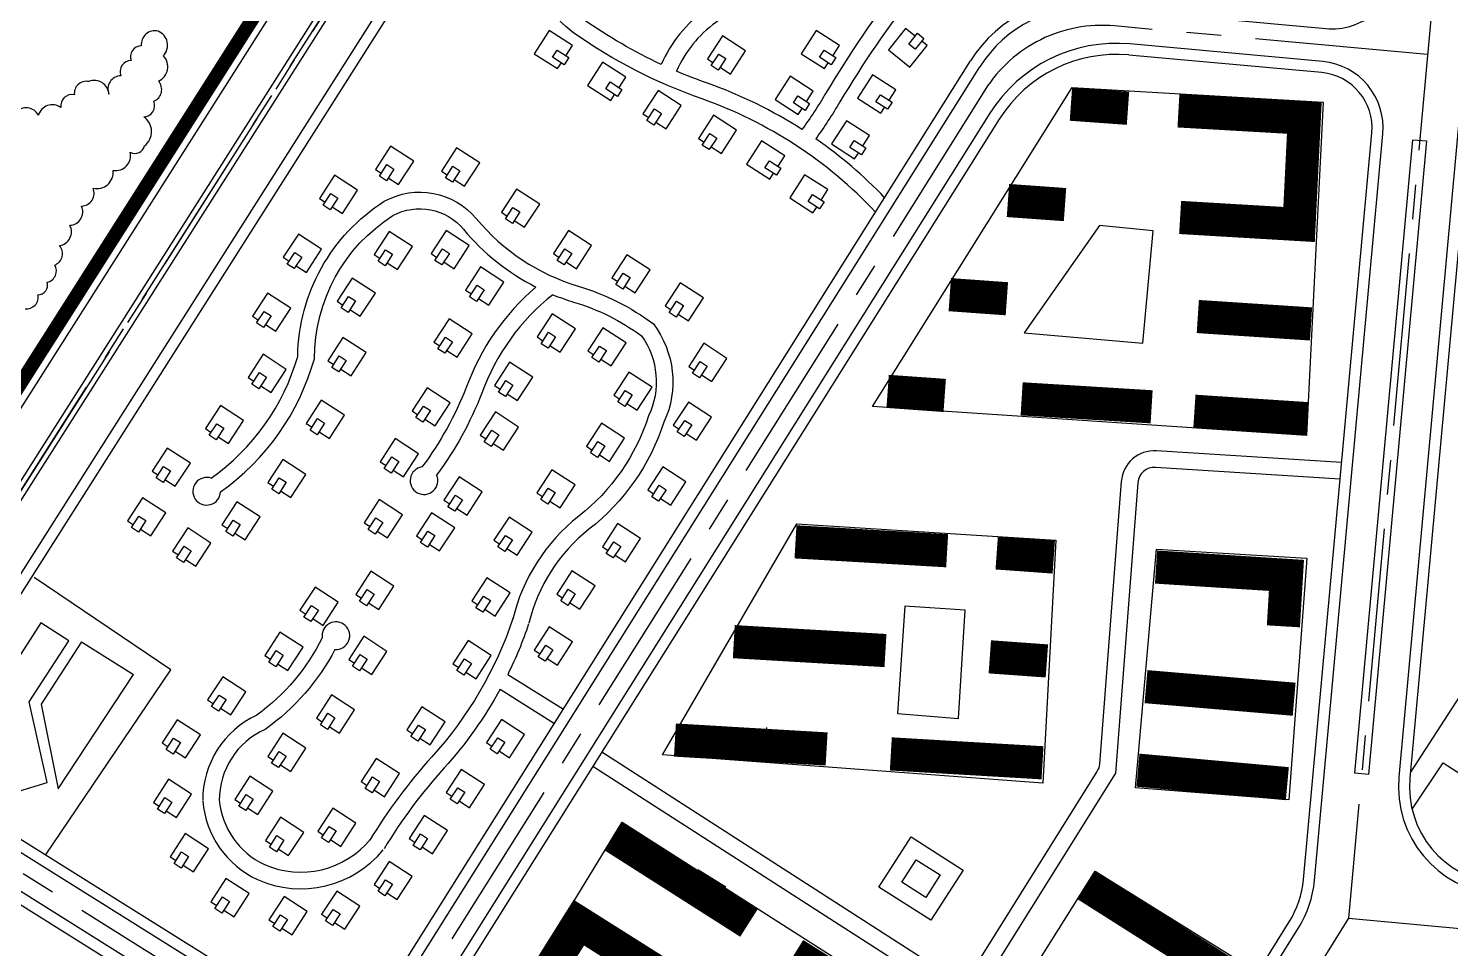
# Model space of a CAD drawing. Extents: x 30752 to 65014, y 26327 to 78956.
# Drawn here: x 31893 to 32407, y 28587 to 28919 of the extents above; entities that cross this region are included whole.
import ezdxf

# ---------------------------------------------------------------- set-up
doc = ezdxf.new("R2010")
doc.units = 0
doc.header["$MEASUREMENT"] = 0
for name, pattern in [('CENTER', [2, 1.25, -0.25, 0.25, -0.25]), ('CENTER2', [1.125, 0.75, -0.125, 0.125, -0.125]), ('CONTINOUS', [0])]:
    doc.linetypes.add(name, pattern=pattern)
doc.layers.get('0').update_dxf_attribs({"color": 12, "linetype": 'CONTINUOUS'})
for name, color, linetype in [('-规划边界', 1, 'CONTINUOUS'), ('G-绿化', 74, 'CONTINUOUS'), ('GH-中心线', 254, 'CENTER'), ('GH-道路红线', 1, 'CONTINOUS'), ('jianzhu--pl', 1, 'CONTINUOUS'), ('中心区建筑', 32, 'CONTINUOUS'), ('支路', 34, 'CONTINUOUS')]:
    doc.layers.add(name, color=color, linetype=linetype)
doc.layers.add('G-SL2', color=97, linetype='CONTINUOUS', true_color=0x329a2d)

# ---------------------------------------------------------------- blocks, each defined once
blk = doc.blocks.new('x1')
blk.add_lwpolyline([(10, 5.54), (10, 10), (0, 10), (0, 0), (10, 0), (10, 2.52)])
blk.add_lwpolyline([(6.27, 5.54), (11.26, 5.54), (11.26, 2.52), (6.27, 2.52)], close=True)

msp = doc.modelspace()

# ---------------------------------------------------------------- linework, layer by layer
at = {"layer": '-规划边界', "color": 251, "linetype": 'CENTER2', "ltscale": 50, "const_width": 5, "flags": 128}
msp.add_lwpolyline([(31130.58, 27597.98), (31273.89, 27507.56), (32003.42, 27386.62), (32901.4, 26916.12), (34040.03, 28610.51, 0.008825), (33919.41, 28685.55), (33365.12, 29016.98), (32469.57, 29552.45), (32400.9, 29593.51), (32342.47, 29501.52), (31130.58, 27597.98)], format="xyb", dxfattribs=at)
msp.add_lwpolyline([(31893.25, 28675.79), (31907.51, 28697.84), (31897.44, 28704.35), (31880.06, 28677.49), (31887.96, 28643.08), (31899.69, 28646.65)], close=True)
msp.add_lwpolyline([(32159.99, 28666.54), (32159.23, 28654.57)])
at = {"layer": 'G-SL2'}
msp.add_lwpolyline([(31891.71, 28817.95, 0.520567), (31896.38, 28823.03, 0.520567), (31899.71, 28827.56, 0.520567), (31902.46, 28833.79, 0.520567), (31904.18, 28840.82, 0.520567), (31907.95, 28848.16, 0.520567), (31912.19, 28855.09, 0.520567), (31916.33, 28861.61, 0.520567), (31923.59, 28867.98, 0.520567), (31929.79, 28874.63, 0.520567), (31934.9, 28876.94, 0.520567), (31934.67, 28887.36, 0.520567), (31938.3, 28893.01, 0.520567), (31939.97, 28900.31, 0.520567), (31941.78, 28909.46, 0.520567), (31939.89, 28918.35, 0.520567), (31933.78, 28913.02, 0.520567), (31930.08, 28907.71, 0.520567), (31926.32, 28902.22, 0.520567), (31922.05, 28895.59, 0.520567), (31914.84, 28900.13, 0.520567), (31909.56, 28895.34, 0.520567), (31904.66, 28890.76, 0.520567), (31896.55, 28887.95, 0.520567), (31888.36, 28888.98, 0.520567)], format="xyb", dxfattribs=at)
at = {"layer": 'G-绿化'}
for p, q in [((31912.2, 28697.47), (31897.58, 28674.96)), ((31912.2, 28697.47), (31930.95, 28685.74)), ((31903.67, 28644.41), (31930.95, 28685.74)), ((31897.58, 28674.96), (31903.67, 28644.41)), ((32135.1, 28615.19), (32145.29, 28608.93))]:
    msp.add_line(p, q, dxfattribs=at)
for points in [[(32270.52, 28897.99), (32361.31, 28892.72), (32355.27, 28772.12), (32198.28, 28782.65)], [(32253.18, 28809.31), (32296.05, 28805.52), (32299.87, 28846.2), (32280.41, 28848.1), (32280.41, 28848.1)], [(32170.93, 28740.14), (32264.63, 28734.28), (32259.91, 28646.46), (32122.35, 28656.71)], [(32301.01, 28731.07), (32355.37, 28727.76), (32348.86, 28640.36), (32293.47, 28644.72)], [(32210.01, 28710.44), (32207.31, 28671.57), (32229.42, 28669.76), (32231.81, 28708.97)], [(32107.73, 28632.35), (32191.36, 28578.9), (32133.39, 28485.88), (32050.21, 28538.04)], [(32278.81, 28614.62), (32331.83, 28581.66), (32283.79, 28505.56), (32231.07, 28538.71)]]:
    msp.add_lwpolyline(points, close=True, dxfattribs=at)
for points in [[(32433.74, 28879.83), (32451.75, 28866.57), (32446.98, 28837.99), (32469.96, 28812.16), (32463.83, 28796.84), (32443.88, 28758.88), (32428.35, 28744.55), (32440.23, 28716.5), (32437.45, 28704), (32425.16, 28696.98), (32413.29, 28681.88), (32392.89, 28650.35)], [(31899.14, 28620.4), (31944.41, 28687.41), (31895.07, 28720.74)], [(32393.5, 28636.97), (32404.78, 28653.78), (32432.01, 28636.29), (32433.21, 28609.39)]]:
    msp.add_lwpolyline(points, dxfattribs=at)
msp.add_open_spline([(31807.45, 28584.66), (31841.68, 28590.52), (31908.18, 28601.91), (31903.58, 28502.78), (31968.74, 28464.94), (32018.34, 28488.39), (32064.01, 28462.58), (32061.7, 28408.64), (32118.01, 28402.65), (32153.15, 28424.98), (32175.63, 28410.59), (32183.35, 28399.61)], degree=3, knots=[0, 0, 0, 0, 84.302761, 163.799054, 225.865236, 272.781721, 318.296086, 353.610199, 411.813403, 438.681393, 474.980966, 474.980966, 474.980966, 474.980966], dxfattribs=at)
at = {"layer": 'GH-中心线', "ltscale": 50}
msp.add_line((32370.49, 28597.56), (32594.46, 28577.06), dxfattribs=at)
for points in [[(31451.49, 28061.58), (32404.66, 29562.13), (31451.49, 28061.58), (31072.82, 27472.32)], [(31827.47, 28653.48), (32242.93, 28393.62)], [(32370.49, 28597.56), (31914.78, 27868.98)]]:
    msp.add_lwpolyline(points, dxfattribs=at)
for points in [[(32419.83, 29136.69), (32370.49, 28597.56), (32594.46, 28577.06), (32789.2, 28454.8, 0.117879), (32833.25, 28439.91), (33498, 28379.07, 0.28299), (33584.85, 28422.13), (33782.64, 28738.36)], [(32399.07, 28909.9), (32285.85, 28920.26, 0.28246), (32238.96, 28897.06), (32013.02, 28537.43)]]:
    msp.add_lwpolyline(points, format="xyb", dxfattribs=at)
at = {"layer": 'GH-道路红线'}
for p, q in [((32429.17, 29090.65), (32388.72, 28648.61)), ((32433.16, 29090.28), (32392.7, 28648.24)), ((32361.18, 28907.34), (32291.42, 28913.72)), ((32360.82, 28903.36), (32291.05, 28909.74)), ((32240.77, 28888.67), (32034.09, 28559.69)), ((32244.16, 28886.55), (32037.48, 28557.56)), ((32354.2, 28611.61), (32378.91, 28881.62)), ((32358.18, 28611.24), (32382.89, 28881.25)), ((32207.96, 28408.42), (31858.03, 28627.3)), ((31855.91, 28623.91), (32205.83, 28405.03)), ((32244, 28428.34), (32349.02, 28596.23)), ((32247.39, 28426.22), (32352.41, 28594.11))]:
    msp.add_line(p, q, dxfattribs=at)
for points in [[(31339.56, 28593.01), (31616.53, 28419.77, 0.412175), (31667.38, 28431.3), (32174.77, 29230.06, 0.414291), (32162.75, 29283.9), (31893.48, 29454.85)], [(31341.72, 28596.37), (31616.97, 28424.21, 0.412175), (31665.07, 28435.12), (32171.4, 29232.21, 0.414291), (32160.61, 29280.52), (31891.33, 29451.47)], [(32280.29, 28926.79), (32362.28, 28919.29, 0.414214), (32388.36, 28941), (32403.46, 29105.99, 0.281182), (32385.53, 29142.47), (32255.62, 29224.95, 0.414136), (32201.8, 29212.93), (31857.21, 28670.46, 0.416255), (31864.75, 28637.25), (31990.82, 28558.39, 0.413638), (32023.87, 28565.97), (32237.14, 28905.45)], [(32280.65, 28930.78), (32362.64, 28923.27, 0.414214), (32384.38, 28941.37), (32399.48, 29106.36, 0.281182), (32383.38, 29139.1), (32253.48, 29221.57, 0.414136), (32205.18, 29210.79), (31860.59, 28668.32, 0.416255), (31866.87, 28640.64), (31992.94, 28561.78, 0.413638), (32020.48, 28568.1), (32233.75, 28907.58)]]:
    msp.add_lwpolyline(points, format="xyb", dxfattribs=at)
msp.add_lwpolyline([(31884.33, 28739.26), (32014.17, 28943.66), (32010.79, 28945.81), (31880.95, 28741.4)], dxfattribs=at)
msp.add_lwpolyline([(32398.73, 28878.67), (32377.76, 28649.61), (32372.78, 28650.07), (32393.75, 28879.12)], close=True, dxfattribs=at)
for centre, radius, start, end in [((32276.09, 28880.98), 50, 84.7707, 147.8621), ((32276.09, 28880.98), 46, 84.7707, 147.8621), ((32286.5, 28859.95), 54, 84.7707, 147.8621), ((32286.5, 28859.95), 50, 84.7707, 147.8621), ((32358.99, 28883.44), 24, 354.7707, 84.7707), ((32358.99, 28883.44), 20, 354.7707, 84.7707), ((32427.55, 28645.05), 39, 174.7707, 264.7707), ((32427.55, 28645.05), 35, 174.7707, 264.7707), ((32319.35, 28614.8), 35, 327.9747, 354.7707), ((32319.35, 28614.8), 39, 327.9747, 354.7707)]:
    msp.add_arc(centre, radius, start, end, dxfattribs=at)
at = {"layer": 'jianzhu--pl', "const_width": 12}
for points in [[(32270.07, 28891.95), (32290.72, 28890.47)], [(32308.96, 28889.53), (32354.5, 28886.91), (32352.6, 28848.45), (32309.57, 28850.99)], [(32247.29, 28857.12), (32267.94, 28855.64)], [(32226.25, 28823.07), (32246.9, 28821.59)], [(32315.97, 28815.17), (32356.94, 28812.48)], [(32203.77, 28788.1), (32224.42, 28786.62)], [(32252.24, 28785.4), (32299.27, 28782.51)], [(32314.74, 28780.91), (32355.7, 28778.21)], [(32170.43, 28733.68), (32225.3, 28730.46)], [(32243.22, 28729.68), (32263.87, 28728.2)], [(32300.86, 28724.57), (32348.04, 28721.55), (32346.93, 28703.13)], [(32148.11, 28697.59), (32202.98, 28694.37)], [(32240.73, 28692.1), (32261.38, 28690.61)], [(32297.23, 28681.32), (32350.83, 28676.77)], [(32126.82, 28662.01), (32181.69, 28658.78)], [(32204.92, 28657), (32259.79, 28653.78)], [(32294.32, 28651.12), (32348.36, 28646.23)], [(32104.56, 28627.19), (32153.65, 28595.93)], [(32275.61, 28609.54), (32322.56, 28579.8), (32313.86, 28566.05)], [(32121.26, 28577.56), (32092.06, 28595.98), (32073.79, 28566.83), (32102.73, 28548.8)], [(32170.04, 28584.6), (32187.59, 28573.62)]]:
    msp.add_lwpolyline(points, dxfattribs=at)
at = {"layer": '中心区建筑', "color": 1}
for points in [[(32212.32, 28627.03), (32231.03, 28615.01), (32219.34, 28596.82), (32200.63, 28608.85)], [(32214.12, 28618.74), (32222.74, 28613.21), (32217.54, 28605.11), (32208.92, 28610.65)]]:
    msp.add_lwpolyline(points, close=True, dxfattribs=at)
at = {"layer": '支路'}
for points in [[(32199.39, 28852.88, 0.120386), (32136.62, 28893.85, -0.068217), (32090.27, 28917.68, -0.525954), (32090.72, 28968.82, 0.104826), (32127.11, 29008.69, 0.047919), (32136.17, 29029.34)], [(32121.88, 28906.33, -0.043832), (32093.71, 28922.59, -0.526965), (32094.14, 28963.89, 0.105116), (32132.32, 29005.71, 0.048258), (32141.9, 29027.57)], [(32181.99, 28998.03, 0.095176), (32174, 28978.56, -0.170931), (32138.03, 28926.34, 0.132105), (32121.88, 28906.34, 0.132105)], [(32186.9, 28994.56, 0.095027), (32179.84, 28977.19, -0.171445), (32141.56, 28921.49, 0.132243), (32127.36, 28903.89, 0.132243)], [(32257.99, 28964.95, 0.192489), (32209.53, 28936.96, 0.032861), (32181.33, 28895.83, -0.022677), (32172.78, 28882.79, -0.022677)], [(32255.85, 28958.51, 0.181151), (32214.24, 28933.25, 0.032861), (32186.5, 28892.77, -0.02237), (32177.77, 28879.45, -0.02237)], [(32172.78, 28882.79, 0.058219), (32138.61, 28899.51, -0.016238), (32127.36, 28903.89)], [(32202.69, 28858.13, 0.050139), (32177.77, 28879.45)], [(31959.06, 28756.7, 0.168084), (31990.39, 28800.75, -0.252829), (32021.69, 28856.84, -0.360067), (32054.96, 28850.57, 0.147786), (32091.87, 28826.16, -0.088098), (32119.01, 28812.5, -0.277449), (32122.86, 28777.02, -0.149516), (32095.71, 28738.22, 0.167577), (32073.98, 28704.26)], [(31962.43, 28751.73, 0.170979), (31996.39, 28799.88, -0.255394), (32024.75, 28851.67, -0.357626), (32050.34, 28846.73, 0.102613), (32076.54, 28825.84)], [(32076.54, 28825.84, 0.12961), (32051.34, 28789.51, -0.06715), (32035.32, 28760.77, -0.06715)], [(32082.61, 28823.07, 0.138737), (32056.95, 28787.39, -0.065697), (32040.61, 28757.84, -0.065697)], [(32082.61, 28823.07, 0.024242), (32090.15, 28820.41, -0.085393), (32114.71, 28808.21, -0.273025), (32117.27, 28779.22, -0.150831), (32092, 28742.94, 0.16765), (32068.14, 28705.67)], [(32368, 28762.39), (32301, 28766.6, 0.41), (32288.28, 28755.54), (32280.39, 28653.39, -0.121057), (32279.5, 28650.67), (32234.45, 28578.65, -0.417795), (32226.12, 28576.79), (32100.34, 28657.62)], [(32367.45, 28756.41), (32300.62, 28760.61, 0.41), (32294.26, 28755.08), (32286.15, 28649.99)], [(32068.22, 28705.93, -0.103027), (32038.92, 28655.95, 0.047839), (32016.45, 28625.79, 0.047839)], [(32073.9, 28704.01, -0.033404), (32066.36, 28685.75, -0.033404)], [(31999.25, 28698.96, -0.119297), (31975.59, 28671.06, 0.293083), (31955.99, 28640.12)], [(32003.83, 28694.76, -0.116042), (31978.62, 28665.85, 0.298391), (31961.99, 28640.15)], [(32063.58, 28680.4, -0.059176), (32043.36, 28651.93, 0.047839), (32021.58, 28622.68)], [(32097.15, 28652.53), (32223.06, 28571.62, -0.410641), (32224.91, 28563.39), (32158.95, 28457.95)], [(31956, 28639.87, 0.268038), (31975.83, 28611.54, 0.33647), (32021.33, 28622.33, 0.33647)], [(31961.98, 28640.39, 0.267473), (31978.31, 28617, 0.335951), (32016.7, 28626.14, 0.335951)]]:
    msp.add_lwpolyline(points, format="xyb", dxfattribs=at)
for points in [[(32066.36, 28685.75), (32086.46, 28673.12)], [(32063.58, 28680.4), (32083.27, 28668.04)], [(32286.15, 28649.99), (32164.04, 28454.76)]]:
    msp.add_lwpolyline(points, dxfattribs=at)
for centre, start, end in [((32036.04, 28755.82), 98.2859, 23.7703), ((31957.43, 28751.98), 70.9892, 357.2259), ((32004.18, 28699.75), 265.9191, 189.0031)]:
    msp.add_arc(centre, 5, start, end, dxfattribs=at)

# ---------------------------------------------------------------- block references
for p, rotation in [((32075.95, 28910.21), 327.2749251246762), ((32172.53, 28910.21), 327.2749251246762), ((32211.84, 28905.32), 51.38366018309098), ((32144, 28916.7), 236.9597735847315), ((32095.18, 28898.75), 327.2749251246762), ((32192.9, 28894.1), 327.2749251246762), ((32163.04, 28893.68), 327.2749251246762), ((32120.7, 28896.88), 236.9597735847315), ((32140.75, 28887.97), 236.9597735847315), ((32183.42, 28877.58), 327.2749251246762), ((32023.94, 28876.75), 236.9597735847315), ((32152.71, 28870.24), 327.2749251246762), ((32047.81, 28876.17), 236.9597735847315), ((32003.64, 28866.26), 236.9597735847315), ((32168.33, 28858.04), 327.2749251246762), ((32069.52, 28861.26), 236.9597735847315), ((32023.48, 28845.95), 236.9597735847315), ((32044.03, 28846.29), 236.9597735847315), ((32088.3, 28846.29), 236.9597735847315), ((31990.6, 28844.96), 236.9597735847315), ((32109.45, 28837.53), 236.9597735847315), ((32056.53, 28833.1), 236.9597735847315), ((32010.07, 28829.09), 236.9597735847315), ((32128.75, 28827.39), 236.9597735847315), ((31979.48, 28823.66), 236.9597735847315), ((32082.41, 28816.15), 236.9597735847315), ((32045.1, 28814.32), 236.9597735847315), ((32100.79, 28811.11), 236.9597735847315), ((32006.72, 28807.57), 236.9597735847315), ((32137.25, 28805.48), 236.9597735847315), ((31977.83, 28801.51), 236.9597735847315), ((32066.98, 28798.65), 236.9597735847315), ((32110.18, 28795.08), 236.9597735847315), ((32037.17, 28789.43), 236.9597735847315), ((31998.88, 28784.9), 236.9597735847315), ((32131.67, 28784.23), 236.9597735847315), ((31962.41, 28783.04), 236.9597735847315), ((32061.86, 28780.65), 236.9597735847315), ((32100.25, 28776.63), 236.9597735847315), ((32025.67, 28771.02), 236.9597735847315), ((31943.14, 28767.62), 236.9597735847315), ((31984.97, 28763.52), 236.9597735847315), ((32082.32, 28759.77), 236.9597735847315), ((32122.43, 28760.82), 236.9597735847315), ((32048.71, 28757.18), 236.9597735847315), ((31934.24, 28749.64), 236.9597735847315), ((31968.36, 28748.21), 236.9597735847315), ((32019.87, 28748.95), 236.9597735847315), ((32038.77, 28744.22), 236.9597735847315), ((32066.8, 28742.65), 236.9597735847315), ((31950.55, 28738.7), 236.9597735847315), ((32106.03, 28740.31), 236.9597735847315), ((32016.79, 28723.06), 236.9597735847315), ((32089.54, 28723.18), 236.9597735847315), ((31996.63, 28717.31), 236.9597735847315), ((32058.82, 28720.69), 236.9597735847315), ((32081.37, 28702.95), 236.9597735847315), ((31983.89, 28700.99), 236.9597735847315), ((32014.25, 28699.54), 236.9597735847315), ((32051.98, 28697.99), 236.9597735847315), ((31963.23, 28684.91), 236.9597735847315), ((32002.57, 28678.34), 236.9597735847315), ((32035.31, 28674.07), 236.9597735847315), ((31946.79, 28669.36), 236.9597735847315), ((32064.06, 28669.47), 236.9597735847315), ((31984.96, 28664.5), 236.9597735847315), ((32018.77, 28655.35), 236.9597735847315), ((32049.54, 28651.39), 236.9597735847315), ((31943.61, 28647.86), 236.9597735847315), ((31973.03, 28648.95), 236.9597735847315), ((32003.04, 28637.4), 236.9597735847315), ((32036.13, 28634.74), 236.9597735847315), ((31984.13, 28634.08), 236.9597735847315), ((31949.67, 28628.16), 236.9597735847315), ((32023.43, 28618.13), 236.9597735847315), ((31964.4, 28611.92), 236.9597735847315), ((31985.42, 28605.41), 236.9597735847315), ((32004.46, 28607.41), 236.9597735847315)]:
    msp.add_blockref('x1', p, dxfattribs=dict(rotation=rotation))

doc.saveas('drawing.dxf')
